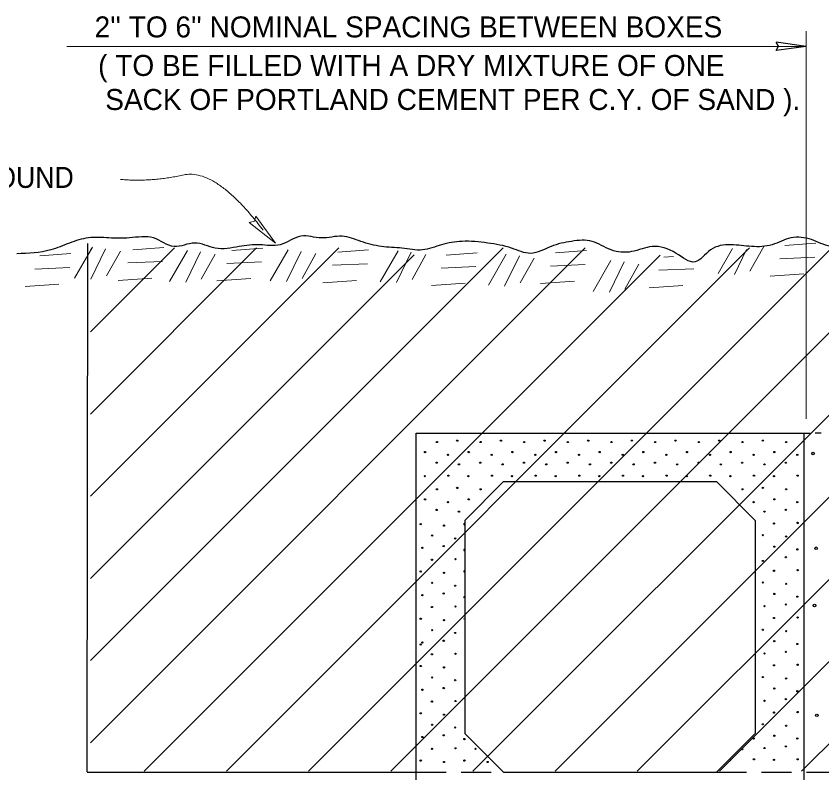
# Model space of a CAD drawing. Extents: x 936 to 1304, y -7 to 263.
# Drawn here: x 1173.41 to 1214.59, y 170.47 to 209.15 of the extents above; entities that cross this region are included whole.
import ezdxf

# ---------------------------------------------------------------- set-up
doc = ezdxf.new("R2010")
doc.units = 0
doc.header["$LTSCALE"] = 0.51
doc.linetypes.add('MEDIUM_DASHED', pattern=[4.5, 3, -1.5])
doc.layers.add('1', color=7, linetype='Continuous', lineweight=25)

msp = doc.modelspace()

# ---------------------------------------------------------------- linework, layer by layer
at = {"layer": '1', "lineweight": 13}
for p, q in [((1213.789, 188.5697), (1213.789, 208.3736)), ((1176.003, 207.6016), (1213.789, 207.6016)), ((1186.6615, 197.5426), (1185.6607, 198.9188)), ((1186.6615, 197.5426), (1185.3265, 198.5978)), ((1186.4236, 197.8589), (1186.6613, 197.5418)), ((1176.4008, 195.7488), (1177.3117, 197.3328)), ((1177.2099, 172.0086), (1202.4982, 197.2968)), ((1177.2099, 176.2088), (1198.2979, 197.2968)), ((1177.2099, 184.6092), (1189.8976, 197.2968)), ((1177.2099, 188.8095), (1185.6973, 197.2968)), ((1177.2099, 193.0096), (1181.4971, 197.2968)), ((1177.2099, 197.2098), (1177.2969, 197.2968)), ((1179.3708, 197.2041), (1180.9548, 197.3228)), ((1184.1578, 170.5561), (1210.8985, 197.2968)), ((1184.4298, 197.1743), (1186.0138, 197.2932)), ((1188.358, 170.5561), (1215.0988, 197.2968)), ((1192.5583, 170.5561), (1219.2991, 197.2968)), ((1196.7584, 170.5561), (1223.4993, 197.2968)), ((1200.9587, 170.5561), (1227.6994, 197.2968)), ((1205.1588, 170.5561), (1231.8997, 197.2968)), ((1209.359, 170.5561), (1236.0998, 197.2968)), ((1211.6251, 197.3723), (1210.9123, 196.1052)), ((1212.7042, 197.4218), (1214.2882, 197.5407)), ((1213.5593, 170.5561), (1240.3001, 197.2968)), ((1174.6288, 196.8873), (1176.2128, 197.0061)), ((1177.2099, 180.4089), (1193.754, 196.9531)), ((1177.9848, 197.2536), (1177.2325, 195.7092)), ((1178.7373, 197.1348), (1178.0245, 195.8676)), ((1179.9576, 170.5561), (1206.3228, 196.9213)), ((1181.2518, 195.5903), (1182.1627, 197.1743)), ((1182.8358, 197.0952), (1182.0835, 195.5508)), ((1183.5883, 196.9763), (1182.8755, 195.7092)), ((1186.3998, 195.6201), (1187.3107, 197.2041)), ((1187.9838, 197.1248), (1187.2315, 195.5805)), ((1188.7363, 197.0061), (1188.0235, 195.7388)), ((1189.8451, 197.0853), (1191.4291, 197.2041)), ((1192.0231, 195.5706), (1192.9338, 197.1546)), ((1193.6071, 197.0753), (1192.8547, 195.531)), ((1194.3595, 196.9566), (1193.6467, 195.6893)), ((1195.3891, 196.9368), (1196.9731, 197.0556)), ((1197.5473, 195.3923), (1198.4581, 196.9763)), ((1199.1313, 196.8972), (1198.3788, 195.3528)), ((1200.9727, 197.0457), (1202.5567, 197.1645)), ((1206.5167, 196.8278), (1207.0114, 196.865)), ((1209.2887, 195.9863), (1210.0248, 197.2667)), ((1210.739, 197.2168), (1210.1203, 195.9468)), ((1179.1135, 196.5308), (1180.8955, 196.6101)), ((1184.1723, 196.5012), (1185.9543, 196.5803)), ((1189.5877, 196.4121), (1191.3697, 196.4913)), ((1199.8837, 196.7783), (1199.1708, 195.5112)), ((1200.7153, 196.3725), (1202.4973, 196.4517)), ((1202.9032, 195.0756), (1203.814, 196.6596)), ((1204.4872, 196.5803), (1203.7348, 195.036)), ((1205.2396, 196.4616), (1204.5268, 195.1943)), ((1212.4468, 196.7487), (1214.2288, 196.8278)), ((1174.3713, 196.2141), (1176.1533, 196.2933)), ((1195.1317, 196.2636), (1196.9137, 196.3428)), ((1206.2593, 196.1547), (1208.0413, 196.2338)), ((1178.6185, 195.6398), (1180.3411, 195.7587)), ((1183.6773, 195.6102), (1185.4, 195.729)), ((1189.0927, 195.5211), (1190.8153, 195.6398)), ((1211.9518, 195.8577), (1213.6743, 195.9765)), ((1173.8763, 195.3231), (1175.599, 195.4418)), ((1194.6367, 195.3726), (1196.3593, 195.4913)), ((1200.2203, 195.4815), (1201.9428, 195.6003)), ((1205.7643, 195.2637), (1207.4868, 195.3825))]:
    msp.add_line(p, q, dxfattribs=at)
at = {"layer": '1'}
for p, q in [((1213.7887, 207.6023), (1212.256, 207.8129)), ((1213.7887, 207.6023), (1212.256, 207.3917)), ((1177.0345, 170.5236), (1177.0741, 197.5308)), ((1213.6447, 187.8288), (1213.9939, 187.8288)), ((1214.5525, 187.8288), (1214.2447, 187.8288)), ((1196.3395, 183.3738), (1198.3195, 185.3538)), ((1198.3195, 185.3538), (1209.2095, 185.3538)), ((1209.2095, 185.3538), (1211.1895, 183.3738)), ((1196.3395, 183.3738), (1196.3395, 172.4838)), ((1211.1895, 183.3738), (1211.1895, 172.4838)), ((1198.3195, 170.5038), (1196.3395, 172.4838)), ((1211.1895, 172.4838), (1209.2095, 170.5038)), ((1177.0345, 170.5038), (1193.845, 170.5038)), ((1193.8645, 170.5038), (1193.8623, 170.5038)), ((1198.3195, 170.5038), (1209.2095, 170.5038))]:
    msp.add_line(p, q, dxfattribs=at)
at = {"layer": '1', "linetype": 'MEDIUM_DASHED'}
for p, q in [((1193.8645, 170.5038), (1198.3195, 170.5038)), ((1209.2095, 170.5038), (1220.0995, 170.5038))]:
    msp.add_line(p, q, dxfattribs=at)
at = {"layer": '1'}
msp.add_lwpolyline([(1212.256, 207.3917), (1212.3745, 207.6045), (1212.256, 207.8129)], dxfattribs=at)
at = {"layer": '1', "lineweight": 13}
msp.add_lwpolyline([(1185.3265, 198.5978), (1185.5857, 198.666), (1185.6607, 198.9188)], dxfattribs=at)
at = {"layer": '1'}
msp.add_lwpolyline([(1193.8645, 187.8288), (1213.6645, 187.8288), (1213.6645, 168.0288), (1193.8645, 168.0288)], close=True, dxfattribs=at)
for centre, radius in [((1194.9172, 187.3789), 0.0319), ((1195.9581, 187.4502), 0.0319), ((1197.1484, 187.3789), 0.0319), ((1198.1893, 187.4502), 0.0319), ((1199.3796, 187.3789), 0.0319), ((1200.4205, 187.4502), 0.0319), ((1201.6108, 187.3789), 0.0319), ((1202.6517, 187.4502), 0.0319), ((1203.842, 187.3789), 0.0319), ((1204.8829, 187.4502), 0.0319), ((1206.0732, 187.3789), 0.0319), ((1207.1141, 187.4502), 0.0319), ((1208.3044, 187.3789), 0.0319), ((1209.3453, 187.4502), 0.0319), ((1210.5356, 187.3789), 0.0319), ((1211.5765, 187.4502), 0.0319), ((1212.7669, 187.3789), 0.0319), ((1194.3115, 186.8656), 0.0319), ((1195.4876, 186.7229), 0.0319), ((1196.5427, 186.8656), 0.0319), ((1197.7188, 186.7229), 0.0319), ((1198.774, 186.8656), 0.0319), ((1199.95, 186.7229), 0.0319), ((1201.0052, 186.8656), 0.0319), ((1202.1812, 186.7229), 0.0319), ((1203.2364, 186.8656), 0.0319), ((1204.4124, 186.7229), 0.0319), ((1205.4676, 186.8656), 0.0319), ((1206.6436, 186.7229), 0.0319), ((1207.6988, 186.8656), 0.0319), ((1208.8748, 186.7229), 0.0319), ((1209.93, 186.8656), 0.0319), ((1211.1061, 186.7229), 0.0319), ((1212.1612, 186.8656), 0.0319), ((1213.3373, 186.7229), 0.0319), ((1214.1433, 186.7921), 0.0638), ((1194.9029, 186.3237), 0.0319), ((1196.0436, 186.2382), 0.0319), ((1197.1341, 186.3237), 0.0319), ((1198.2748, 186.2382), 0.0319), ((1199.3653, 186.3237), 0.0319), ((1200.506, 186.2382), 0.0319), ((1201.5965, 186.3237), 0.0319), ((1202.7373, 186.2382), 0.0319), ((1203.8277, 186.3237), 0.0319), ((1204.9685, 186.2382), 0.0319), ((1206.0589, 186.3237), 0.0319), ((1207.1997, 186.2382), 0.0319), ((1208.2902, 186.3237), 0.0319), ((1209.4309, 186.2382), 0.0319), ((1210.5214, 186.3237), 0.0319), ((1211.6621, 186.2382), 0.0319), ((1212.7526, 186.3237), 0.0319), ((1194.2973, 185.6325), 0.0319), ((1195.5018, 185.6611), 0.0319), ((1196.5285, 185.6325), 0.0319), ((1197.733, 185.6611), 0.0319), ((1198.7597, 185.6325), 0.0319), ((1199.9643, 185.6611), 0.0319), ((1200.9909, 185.6325), 0.0319), ((1202.1955, 185.6611), 0.0319), ((1203.2221, 185.6325), 0.0319), ((1204.4267, 185.6611), 0.0319), ((1205.4533, 185.6325), 0.0319), ((1206.6579, 185.6611), 0.0319), ((1207.6845, 185.6325), 0.0319), ((1208.8891, 185.6611), 0.0319), ((1209.9157, 185.6325), 0.0319), ((1211.1203, 185.6611), 0.0319), ((1212.147, 185.6325), 0.0319), ((1213.3515, 185.6611), 0.0319), ((1194.9172, 184.9624), 0.0319), ((1195.9581, 185.0337), 0.0319), ((1197.1484, 184.9624), 0.0319), ((1210.5356, 184.9624), 0.0319), ((1211.5765, 185.0337), 0.0319), ((1212.7669, 184.9624), 0.0319), ((1194.3115, 184.4491), 0.0319), ((1195.4876, 184.3064), 0.0319), ((1196.5427, 184.4491), 0.0319), ((1211.1061, 184.3064), 0.0319), ((1212.1612, 184.4491), 0.0319), ((1213.3373, 184.3064), 0.0319), ((1194.9029, 183.9072), 0.0319), ((1196.0436, 183.8217), 0.0319), ((1211.6621, 183.8217), 0.0319), ((1212.7526, 183.9072), 0.0319), ((1213.3515, 183.2446), 0.0319), ((1194.0909, 183.1809), 0.0319), ((1195.2812, 183.1096), 0.0319), ((1212.147, 183.216), 0.0319), ((1194.6756, 182.5963), 0.0319), ((1195.8516, 182.4536), 0.0319), ((1211.5765, 182.6172), 0.0319), ((1212.7669, 182.5459), 0.0319), ((1195.267, 182.0544), 0.0319), ((1212.1612, 182.0326), 0.0319), ((1194.1765, 181.9689), 0.0319), ((1213.3373, 181.8899), 0.0319), ((1214.2986, 181.951), 0.0638), ((1194.6613, 181.3632), 0.0319), ((1195.8659, 181.3918), 0.0319), ((1211.5765, 181.2986), 0.0319), ((1212.7526, 181.4907), 0.0319), ((1194.0909, 180.7644), 0.0319), ((1212.147, 180.7995), 0.0319), ((1213.3515, 180.8281), 0.0319), ((1195.2812, 180.6931), 0.0319), ((1194.6756, 180.1798), 0.0319), ((1195.8516, 180.0371), 0.0319), ((1211.5765, 180.2006), 0.0319), ((1212.7669, 180.1294), 0.0319), ((1194.1765, 179.5524), 0.0319), ((1195.267, 179.6379), 0.0319), ((1212.1612, 179.616), 0.0319), ((1213.3373, 179.4734), 0.0319), ((1194.6613, 178.9467), 0.0319), ((1195.8659, 178.9753), 0.0319), ((1211.6621, 178.9886), 0.0319), ((1212.7526, 179.0742), 0.0319), ((1214.2169, 179.0258), 0.0638), ((1194.0909, 178.3479), 0.0319), ((1212.147, 178.383), 0.0319), ((1213.3515, 178.4115), 0.0319), ((1195.2812, 178.2766), 0.0319), ((1194.6756, 177.7633), 0.0319), ((1195.8516, 177.6206), 0.0319), ((1211.5765, 177.7841), 0.0319), ((1212.7669, 177.7129), 0.0319), ((1194.1765, 177.1359), 0.0319), ((1195.267, 177.2214), 0.0319), ((1212.1612, 177.1995), 0.0319), ((1194.0909, 177.0293), 0.0319), ((1212.7526, 176.6577), 0.0319), ((1213.3373, 177.0569), 0.0319), ((1194.6613, 176.5302), 0.0319), ((1195.8659, 176.5588), 0.0319), ((1211.6621, 176.5721), 0.0319), ((1194.0909, 175.9314), 0.0319), ((1195.2812, 175.8601), 0.0319), ((1212.147, 175.9665), 0.0319), ((1213.3515, 175.995), 0.0319), ((1194.6756, 175.3468), 0.0319), ((1195.8516, 175.2041), 0.0319), ((1211.5765, 175.3676), 0.0319), ((1212.7669, 175.2963), 0.0319), ((1194.1765, 174.7193), 0.0319), ((1195.267, 174.8049), 0.0319), ((1212.1612, 174.783), 0.0319), ((1213.3373, 174.6404), 0.0319), ((1212.7526, 174.2412), 0.0319), ((1194.6613, 174.1137), 0.0319), ((1195.8659, 174.1423), 0.0319), ((1211.6621, 174.1556), 0.0319), ((1194.0909, 173.5148), 0.0319), ((1195.2812, 173.4436), 0.0319), ((1212.147, 173.55), 0.0319), ((1213.3515, 173.5785), 0.0319), ((1214.3353, 173.413), 0.0638), ((1211.5765, 172.9511), 0.0319), ((1194.6756, 172.9302), 0.0319), ((1195.8516, 172.7876), 0.0319), ((1212.7669, 172.8798), 0.0319), ((1194.1765, 172.3028), 0.0319), ((1195.267, 172.3884), 0.0319), ((1196.3221, 172.1963), 0.0319), ((1211.1061, 172.2239), 0.0319), ((1212.1612, 172.3665), 0.0319), ((1213.3373, 172.2239), 0.0319), ((1195.8659, 171.7257), 0.0319), ((1211.6621, 171.7391), 0.0319), ((1212.7526, 171.8247), 0.0319), ((1194.6613, 171.6972), 0.0319), ((1196.8925, 171.6972), 0.0319), ((1210.5214, 171.6753), 0.0319), ((1194.0909, 171.0983), 0.0319), ((1195.2812, 171.0271), 0.0319), ((1196.3221, 171.0983), 0.0319), ((1197.5124, 171.0271), 0.0319), ((1211.1203, 171.162), 0.0319), ((1212.147, 171.1335), 0.0319), ((1213.3515, 171.162), 0.0319)]:
    msp.add_circle(centre, radius, dxfattribs=at)
for centre, start, end in [((1196.3221, 183.1809), 33.58709, 325.17468), ((1196.3221, 181.8624), 67.00985, 291.75191), ((1196.3221, 180.7644), 88.87383, 269.88793), ((1196.3221, 179.4459), 115.32965, 243.43211), ((1196.3221, 178.3479), 143.41049, 215.35128), ((1209.9157, 171.1335), 246.78194, 26.48974)]:
    msp.add_arc(centre, 0.0319, start, end, dxfattribs=at)
at = {"layer": '1', "lineweight": 13}
msp.add_open_spline([(1186.038, 198.2008), (1183.6214, 201.3925), (1180.293, 200.663), (1178.7428, 200.7998)], degree=2, dxfattribs=at)
at = {"layer": '1'}
msp.add_spline([(1253.0665, 197.6298), (1252.0783, 197.5478), (1251.0273, 197.3726), (1249.9762, 197.2851), (1248.9251, 197.3726), (1247.9617, 197.6354), (1246.9106, 197.4602), (1245.9473, 197.1098), (1244.8962, 197.1098), (1243.9328, 197.5478), (1242.8817, 197.9858), (1241.9183, 197.723), (1240.8672, 197.9858), (1239.9038, 197.6354), (1238.7651, 197.4602), (1237.6264, 197.4602), (1236.663, 197.8106), (1235.6119, 197.8981), (1234.6485, 197.4602), (1233.5098, 197.2851), (1232.4588, 197.1098), (1231.4953, 197.4602), (1230.4443, 197.3726), (1229.3933, 197.1098), (1228.4298, 197.5478), (1227.2913, 197.3726), (1226.1526, 197.1975), (1224.8388, 197.3726), (1223.7878, 197.3726), (1222.7368, 197.3726), (1221.6858, 197.2851), (1220.6347, 197.4602), (1219.7588, 197.9858), (1218.9705, 197.2851), (1218.0947, 196.7596), (1217.0436, 196.9347), (1216.0802, 197.2851), (1215.0291, 197.3726), (1214.0656, 197.723), (1213.0146, 197.8106), (1212.0511, 197.4602), (1211, 197.3726), (1209.949, 197.4602), (1208.8981, 197.1975), (1208.1098, 196.5843), (1207.1463, 197.0223), (1205.92, 197.3726), (1204.869, 197.1098), (1203.8179, 197.1975), (1202.8545, 197.6354), (1201.8034, 197.6354), (1200.7524, 197.3726), (1199.7013, 197.0223), (1198.7379, 197.2851), (1197.5118, 197.5478), (1196.1978, 197.6354), (1195.1468, 197.4602), (1194.1834, 197.1975), (1193.1324, 197.2851), (1192.0813, 197.3726), (1191.0303, 197.6354), (1190.0668, 197.8981), (1189.0158, 197.8106), (1187.9648, 197.8981), (1186.9137, 197.4602), (1185.8628, 197.4602), (1184.8117, 197.3726), (1183.5854, 197.2851), (1182.5344, 197.5478), (1181.4834, 197.3726), (1180.4323, 197.8106), (1179.2061, 197.8106), (1178.155, 197.8106), (1177.104, 197.8106), (1176.1406, 197.5478), (1175.1771, 197.1975), (1173.4506, 197.0021)], degree=3, dxfattribs=at)

# ---------------------------------------------------------------- texts
for s, p in [("2'' TO 6'' NOMINAL SPACING BETWEEN BOXES", (1177.4216, 208.0588)), ('( TO BE FILLED WITH A DRY MIXTURE OF ONE', (1177.6021, 206.09)), ('SACK OF PORTLAND CEMENT PER C.Y. OF SAND ).', (1177.9657, 204.3498))]:
    msp.add_text(s, height=1.072, dxfattribs=at).set_placement(p)
at = {"layer": '1', "width": 0.95}
msp.add_text('NATURAL GROUND', height=1.072, dxfattribs=at).set_placement((1163.569, 200.3678))

doc.saveas('drawing.dxf')
